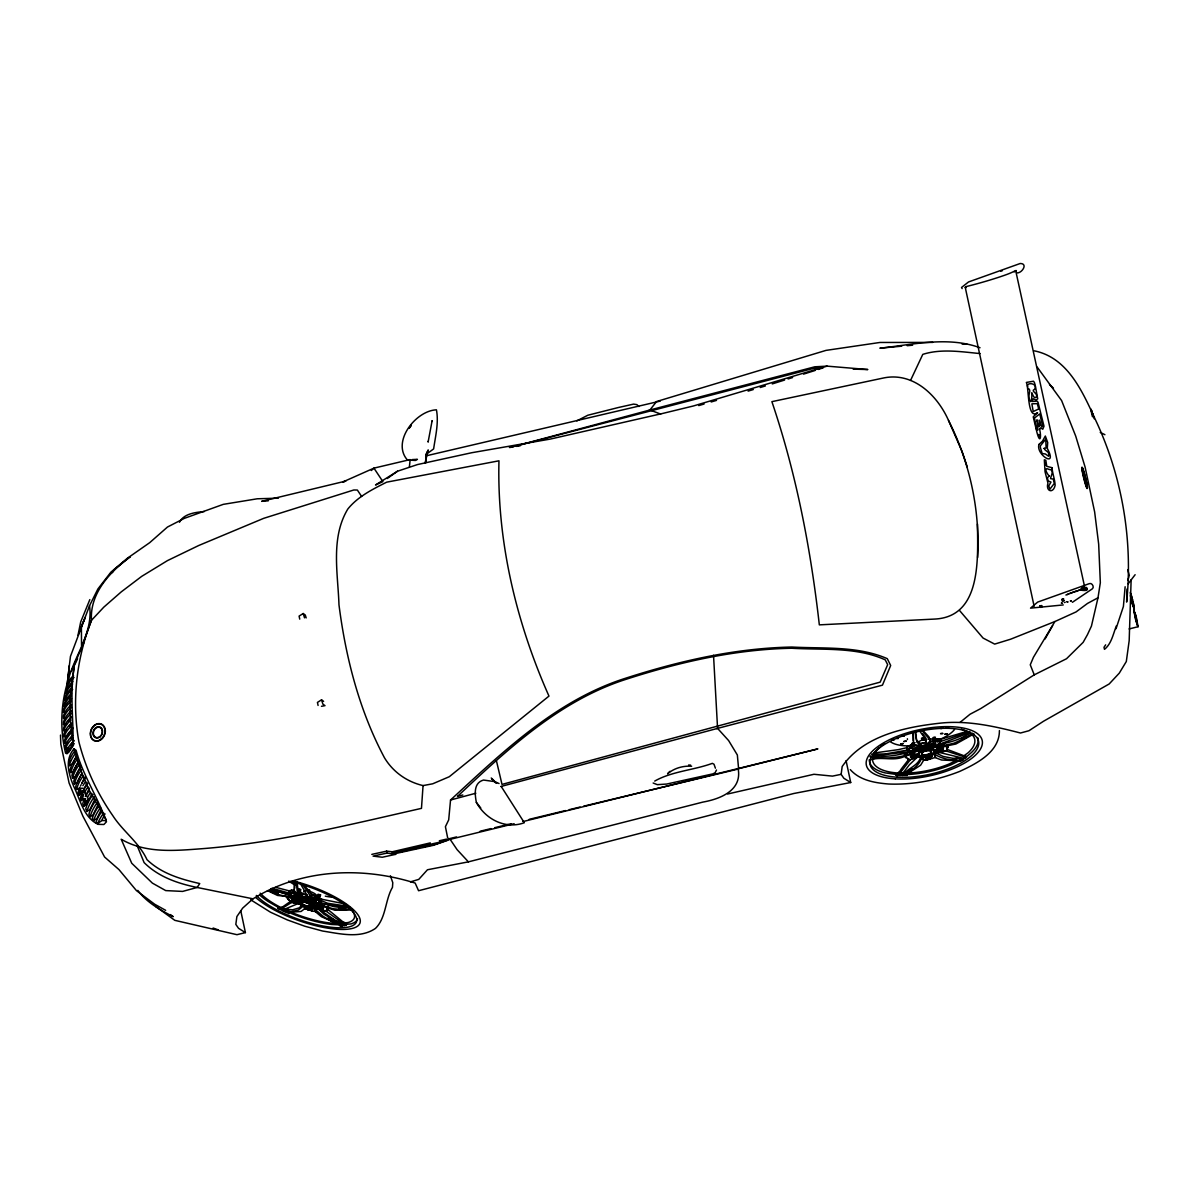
<?xml version="1.0" encoding="UTF-8"?>
<svg xmlns="http://www.w3.org/2000/svg" width="1198" height="1198" viewBox="0 0 1198 1198"><rect width="100%" height="100%" fill="white"/><g stroke="black" fill="none" stroke-linecap="round" stroke-linejoin="round"><path stroke-width="1.5" d="M977.628 557.534C980.099 510.228 969.916 462.653 948.502 420.408C937.48 395.415 913.34 371.874 883.765 377.939L771.886 401.659C796.37 473.899 810.776 549.163 819.327 624.862L934.994 619.052C981.986 616.566 977.688 557.504 977.463 524.005M929.678 758.783C935.488 756.956 921.277 763.74 921.996 757.331C918.836 766.406 910.435 771.377 902.319 775.465L902.094 774.447L904.775 772.965C908.503 768.232 919.031 764.998 920.723 756.807M296.355 882.192L297.194 891.327L301.986 896.044L306.943 897.317L310.582 896.239L327.698 903.277L347.135 906.152M1127.004 589.012L1126.644 602.085C1132.904 541.451 1122.571 479.26 1097.278 423.688C1083.846 394.996 1069.395 357.947 1034.278 350.834M294.753 888.242L294.903 883.989M297.014 881.938L297.958 889.201L302.72 893.993L307.661 895.28M913.146 740.693L913.086 731.993M1129.1 628.935L1138.07 626.719L1136.303 617.09M423.059 785.589L432.688 783.806L449.28 776.723L548.969 696.098C516.323 622.631 496.841 541.406 498.967 460.811L386.684 482.165C372.653 489.248 357.858 496.556 347.809 509.045C330.468 537.782 337.926 573.213 338.974 604.81C345.758 657.747 359.295 710.489 384.483 757.795C393.109 772.081 406.931 781.8 423.059 785.589L421.471 808.365C348.169 824.973 274.791 843.332 199.617 848.888C173.171 850.88 145.108 853.186 121.193 839.244L131.735 863.249L152.386 883.121L165.713 890.593L182.605 891.417L197.131 887.463L253.018 898.829C301.342 868.82 361.841 866.304 415.167 883.076L418.566 890.728L793.735 793.51L850.715 782.534L846.073 760.64M68.196 680.704L69.334 665.789L66.893 686.978M409.387 466.995L410.09 460.092M79.128 789.557L80.221 791.953A25.443 10.857 76.6 0 1 84.624 790.994L83.396 788.374A25.443 10.857 76.6 0 0 78.993 789.332M425.38 463.132L426.473 453.458L428.285 449.954L426.563 453.548L425.395 463.147L427.252 452.799M67.417 682.066L70.442 656.444L89.521 605.724L97.892 588.967L110.905 572.15L127.198 558.373L149.705 542.664L167.48 527.03L184.387 518.345L223.277 504.358L257.256 498.787L278.43 498.158M73.932 667.511L70.068 700.021L70.427 720.717L73.093 744.871L67.058 753.752L65.59 753.228C59.975 729.911 60.559 704.738 67.762 681.737C74.006 655.98 93.504 632.993 89.521 605.724M716.733 728.609L882.447 685.166L890.683 665.489L887.269 658.66C857.528 645.707 823.595 648.792 791.908 647.04C734.104 648.223 677.334 661.356 622.571 679.206C554.719 701.729 502.037 752.599 450.538 800.009L448.696 819.881L445.416 826.695L447.603 837.582L448.98 839.618L514.152 823.715M850.715 782.534L843.841 778.251L841.146 774.342L842.179 766.51C863.369 735.827 904.595 727.126 939.561 723.233C966.831 720.073 994.205 726.168 1020.486 733.011L1028.947 730.735L1043.533 721.241L1109.183 683.968L1119.291 673.126L1126.315 661.521L1129.175 640.675L1131.137 579.772M428.225 441.253L428.105 442.107L432.134 420.633L431.924 421.471M907.889 758.319L908.384 759.083L904.67 756.372L911.364 753.542L912.801 751.446L911.963 753.991L904.67 756.372C893.573 761.838 880.8 755.818 869.658 760.176M960.092 722.349L970.051 714.233L980.638 708.647L1034.248 674.848L1066.505 658.75L1083.142 642.353L1087.47 634.626L1091.438 626.105L1097.997 597.772L1100.333 582.722L1098.671 544.132L1094.643 511.935L1085.074 466.98L1075.714 436.117L1061.623 400.596L1037.198 367.112M267.454 890.623L277.547 895.445L293.211 897.167L288.239 892.854L271.931 888.242M287.805 899.219L289.167 900.162L286.232 897.122L293.031 898.5L293.81 896.853L270.943 889.096M871.665 754.216L885.562 753.901L907.68 750.053L915.302 745.47L920.977 746.534L920.663 743.823L916.455 740.035L915.931 736.95M1125.132 586.75L1123.395 606.502L1116.012 628.77M78.229 761.928L73.632 771.332L70.892 772.351A91.018 37.452 -20 0 1 77.436 758.978M80.805 765.956L75.444 776.933L72.704 777.966A91.018 37.378 -20.2 0 1 79.233 764.594L79.981 763.605M81.883 773.279L77.286 782.683L74.546 783.717A91.018 37.333 -20.2 0 1 81.09 770.344L81.838 769.356M79.427 788.149L76.702 789.242A91.018 36.344 -21.9 0 1 83.246 775.855M869.269 759.772A55.467 22.148 -12 0 0 885.232 772.89L895.775 774.372L896.733 775.495L901.166 775.48L901.225 772.995L904.775 772.965M901.166 775.48L909.402 764.743L917.324 757.211L920.094 757.286L918.102 756.582A4.328 1.737 -12 0 0 914.763 754.53L914.014 754.68L914.134 752.688L915.826 751.356A4.328 1.737 -12 0 0 920.843 748.346L920.588 748.091A12.085 4.822 -12 0 1 928.046 746.249L928.031 746.564A4.328 1.737 -12 0 0 934.47 746.743L937.764 747.597L937.839 748.81A4.328 1.737 -12 0 0 936.806 751.94L935.878 753.287M81.764 793.675L79.083 794.858A91.018 34.967 -24.2 0 1 80.82 789.737M84.055 799.081L81.419 800.339A91.018 33.724 -26.1 0 1 83.785 793.915M73.557 675.597A91.063 37.707 4.3 0 0 67.717 682.815L66.923 686.349L67.417 685.331A91.063 37.662 4.2 0 1 73.258 678.113L74.066 677.439M91.976 793.63L86.615 804.607L83.995 805.925A91.018 32.84 -27.5 0 1 85.747 800.848M95.046 798.916L89.685 809.893L87.065 811.226A91.018 32.825 -27.5 0 1 93.609 797.838L94.343 796.82M96.169 799.979L95.436 800.998A91.018 32.795 -27.5 0 0 88.907 814.37L90.209 816.647A91.018 32.78 -27.6 0 1 96.753 803.274L97.487 802.256M913.7 752.838L914.823 750.712A4.043 1.617 -12 0 1 913.43 748.495L914.119 748.076A4.043 1.617 -12 0 1 920.094 747.537L928.21 745.53A4.043 1.617 -12 0 1 933.437 743.284L934.335 743.314A4.043 1.617 -12 0 1 934.979 745.71L938.858 748.316A4.043 1.617 -12 0 0 935.593 750.277A4.043 1.617 -12 0 0 937.764 751.61L935.174 753.677M77.046 754.845L72.614 763.935L69.349 765.327A91.048 37.707 -19.6 0 1 75.579 753.228L76.328 752.254M283.102 910.854L283.716 908.788L287.146 910.36L283.462 909.836L283.102 910.854L278.101 908.488L278.46 907.455L281.425 907.74L290.934 901.076M112.342 572.614L114.214 569.529L130.297 556.666C110.141 571.731 89.715 593.16 91.452 620.339C76.417 658.78 71.64 701.13 78.888 741.847C85.627 768.232 97.173 793.256 112.747 815.583C122.9 831.352 139.043 842.434 146.98 859.655C161.505 873.627 180.778 879.197 199.752 883.57L197.131 887.463C177.753 883.48 158.54 876.936 144.104 862.59L137.306 846.013M66.519 724.206L63.629 724.416A91.018 35.985 -0.7 0 1 70.772 713.933L71.581 713.229M870.362 756.118L870.572 757.151L875.468 755.803L875.259 752.823L873.986 752.614L874.27 753.392A52.128 20.815 -12 0 1 879.377 747.372M66.624 730.196L63.734 730.51A91.018 35.012 -3.2 0 1 70.877 720.028M72.793 727.875L67.148 736.171L64.258 736.515A91.018 34.727 -3.9 0 1 71.401 726.018M67.822 742.326L64.932 742.67A91.018 34.697 -4 0 1 72.09 732.188M68.66 748.076L65.605 748.69A91.018 34.607 -4.2 0 1 72.749 738.193M920.977 746.534L926.713 745.111L930.412 741.727L937.405 741.637L937.135 738.941L934.754 739.001L940.4 739.361L967.13 731.319L961.335 729.208M98.506 806.299A91.048 32.765 -27.6 0 0 92.291 818.444L93.609 820.72A91.048 32.735 -27.6 0 1 99.823 808.56L100.557 807.542M1034.144 606.323L965.244 287.355L966.442 286.517A188.116 75.175 -12.2 0 0 1000.03 276.828L1004.508 275.3A42.379 16.937 -12.2 0 0 1015.679 270.568L1084.415 585.882M310.731 896.928L311.735 894.112L321.753 899.249L320.195 901.525L310.731 896.928L307.182 897.991L301.656 896.568L296.146 893.169L293.989 890.384L294.304 882.986M430.307 842.898L392.285 851.778L392.54 852.961L395.849 853.485L392.285 851.778L386.64 851.149L371.799 854.384M1016.293 270.553L1016.278 270.643A36.404 14.541 -12.2 0 1 1014.242 271.886M927.731 759.622L923.703 760.176L920.588 765.237L906.961 774.043L905.059 773.953L904.625 771.901L906.601 771.946L912.277 768.817M935.353 741.817L935.099 739.121L933.152 738.717L933.751 741.532M69.199 765.971L68.975 761.643A91.063 38.081 -18.9 0 1 74.815 750.832M873.731 755.189L873.357 756.447L873.147 755.414C885.876 757.645 898.71 755.264 910.914 751.49L911.513 750.337M1039.804 605.769L1041.676 605.844M1041.706 606.877L1040.119 607.281L1041.751 606.622M1062.012 599.479C1064.603 599.494 1062.252 599.554 1062.97 599.225M282.204 906.766L281.485 908.803L278.101 908.488M293.81 896.853L288.239 892.854L289.841 890.623M291.144 890.384C295.996 891.072 289.751 888.841 290.425 892.42L296.146 893.169M344.784 924.751L342.224 926.069L340.217 925.964L340.576 924.946L331.756 924.482A55.467 17.057 19.6 0 1 291.893 913.685L289.347 912.532L288.988 913.55L284.226 911.379L284.585 910.345M293.031 898.5L294.034 895.685M294.349 897.317L295.337 894.517A3.205 0.988 19.6 0 1 295.067 894.187M294.468 898.38L294.573 899.758A4.043 1.243 19.6 0 1 298.616 901.72A4.043 1.243 19.6 0 1 297.988 903.052L305.026 906.452A4.328 1.333 19.6 0 1 311.854 908.219L317.919 907.904L315.568 908.279M297.988 903.052L301.402 904.625M301.057 898.29A4.043 1.243 19.6 0 0 300.728 897.227L308.65 898.994A4.043 1.243 19.6 0 1 313.681 899.533L314.535 899.953A4.043 1.243 19.6 0 1 315.194 902.169L315.104 902.423A4.043 1.243 19.6 0 1 314.355 902.394M301.656 896.568L302.66 893.753L298.527 891.207M302.136 905.299L305.131 906.512L302.24 905.044M308.545 899.578A4.043 1.243 19.6 0 1 308.56 899.249L308.65 898.994M314.864 908.578L312.304 908.369L314.954 908.324M315.928 906.841A4.043 1.243 19.6 0 1 318.848 906.017L315.194 902.169M320.195 901.525L317.35 902.918L319.986 905.448L320.974 902.633M320.525 907.919L321.513 905.119M328.716 907.185L325.676 911.304L318.413 908.773L314.52 908.923L315.403 911.678L321.363 916.695L342.613 926.024M342.972 924.991L324.074 914.299L318.668 909.267M341.685 924.407L341.31 925.425L332.849 922.056L323.31 916.44L314.52 908.923M357.573 918.626A55.467 17.057 19.6 0 1 350.864 923.943L345.863 924.287L326.68 908.488M345.863 924.287L344.006 925.335L337.462 921.891L318.413 908.773M342.942 923.224L344.425 925.784L346.477 924.527M1116.371 625.85C1113.212 633.862 1111.504 643.79 1104.481 649.346L1104.002 647.279L1105.664 644.838M82.707 644.359L91.452 620.339L103.807 607.146L121.238 591.887L141.708 576.358L167.421 560.634L198.748 545.494L263.71 518.33L353.814 489.982L357.363 490.042L361.631 496.466M102.384 810.702L101.65 811.72A91.063 32.675 -27.7 0 0 96.319 821.334L95.87 822.547L97.637 823.61A91.063 32.601 -27.8 0 1 102.968 813.996L103.702 812.978M87.379 800.564L88.083 798.677L86.855 796.056L85.283 796.4L86.181 794.618L84.579 791.938A26.356 11.231 76.6 0 0 81.479 792.372A25.008 10.662 76.6 0 0 80.536 792.971L82.003 795.397A22.178 9.449 76.6 0 1 83.186 794.753L82.452 797.014L83.68 799.635L85.657 798.722L84.354 801.073L85.927 803.768A65.051 27.719 76.7 0 0 86.78 801.986L87.559 800.129L86.99 801.522M1127.752 580.161L1128.845 577.391M874.495 758.499L874.45 755.504M73.947 741.053L73.153 741.772A91.048 34.487 -4.5 0 0 66.354 751.206L67.073 752.733A91.063 34.203 -5.2 0 1 73.437 744.347M84.249 641.694L71.371 671.374M716.479 769.985L715.221 772.605L713.02 773.848L666.717 784.046L657.313 784.66L653.15 783.013M969.841 731.529L940.834 741.412L937.195 745.411L939.891 747.058L939.741 744.347L938.348 743.688M179.445 522.268C183.743 513.568 195.858 512.265 204.319 511.561M913.505 753.257L914.823 750.712M910.555 380.41L922.789 354.368C941.149 348.528 961.17 351.763 980.039 353.575M89.82 599.629L80.7 621.957L78.005 635.165L85.283 617.255L81.389 626.329L81.539 645.782M77.615 658.75L73.602 667.061L74.156 667.78C69.739 693.447 73.527 719.249 73.093 744.871L74.231 743.554M73.947 748.84C64.333 760.131 68.84 774.417 73.782 786.547C80.326 799.605 83.561 817.5 98.071 824.329L103.912 824.494L106.472 821.768C98.071 797.569 82.857 775.405 76.073 750.233L73.947 748.84L81.194 771.392L89.281 790.47L106.308 819.851M81.719 783.432L84.788 777.173M82.527 792.103L87.125 782.698M86.346 794.379L89.416 788.104M98.236 804.247L93.04 814.88L90.194 816.736M101.336 809.474L96.993 818.369L93.594 820.765M97.577 823.79L101.74 820.525L104.99 813.846M901.839 736.246L904.31 736.036L902.828 735.737M912.606 744.617L913.475 743.958M1097.997 597.772L1087.499 603.433L1076.059 611.923L1054.899 621.537L1033.455 657.253L1030.265 664.8L1034.248 674.848M1045.06 638.968L1052.623 625.641M510.588 447.378L649.915 410.001L656.579 401.525L826.006 350.385L879.931 342.463L932.733 342.403M294.543 899.024L296.43 898.186A4.328 1.333 19.6 0 0 301.237 898.006L300.983 897.691A12.085 3.714 19.6 0 1 308.171 899.548L308.171 899.788A4.328 1.333 19.6 0 0 312.453 902.408M68.406 721.436L71.236 717.288M69.454 726.048L71.341 723.278M70.652 738.178L72.539 735.407M70.772 744.976L73.932 740.349M73.512 745.261L68.66 752.359L66.893 753.153M977.703 737.579A55.467 22.148 -12 0 1 970.889 753.018L965.888 757.376L946.061 750.936C936.566 752.224 926.593 755.219 945.731 751.116L947.348 749.109L946.914 747.058M93.025 794.544L92.291 795.562A91.018 32.825 -27.5 0 0 85.747 808.95L86.99 811.585M87.694 783.612L86.96 784.615A91.018 34.233 -25.3 0 0 84.234 788.823M937.195 745.411L940.175 746.399L947.798 745.68L947.423 747.777L947.798 745.68L955.869 744.018L973.974 733.865M85.372 778.131L84.624 779.134A91.018 35.521 -23.3 0 0 81.898 783.312M81.06 766.945L80.311 767.933A91.018 37.348 -20.2 0 0 73.782 781.306L74.486 784.091M77.406 755.594L76.657 756.567A91.018 37.512 -19.9 0 0 70.128 769.955L70.832 772.725M938.199 752.164L964.749 758.604L966.516 757.331M1128.202 583.77L1135.12 574.711M317.5 899.983L318.488 897.167M917.324 757.211L910.255 759.802L899.503 773.833L895.984 775.391M908.818 758.993C905.868 763.62 900.866 768.712 898.844 773.01L895.775 774.372M320.001 899.144L319.147 898.23M315.508 899.204L316.512 896.389M946.705 746.234L946.824 744.961M946.615 748.72L946.839 749.559L947.947 747.342L947.513 745.291M313.951 898.26L314.954 895.445M892.001 739.795L894.307 739.75L893.169 739.376M300.968 904.79L298.347 903.606L303.379 906.047L298.392 910.016L291.998 911.528L284.226 911.379M654.722 781.081C671.928 771.287 693.657 770.209 712.361 763.351L714.008 764.249L715.401 768.173M302.6 904.67L299.141 907.874L292.612 909.806L287.595 909.342L286.861 911.393L288.703 912.307L301.087 911.468L304.711 908.683L312.468 910.929L304.711 908.683M668.14 773.01L669.981 771.317M907.081 747.238L906.841 749.843L915.257 744.782L921.097 745.875L926.234 744.602L930.052 741.113L940.834 741.412L940.4 739.361L936.806 738.822M371.305 470.529L373.941 468.133L410.18 459.583M253.018 898.829L242.625 908.159L236.875 916.56L235.826 924.392L238.522 928.3L245.41 932.598L240.753 910.705M940.834 741.412L937.405 741.637M72.599 728.893L71.805 729.597A91.018 34.712 -4 0 0 64.647 740.094L64.857 743M911.408 747.747L910.465 745.231L914.703 742.655M71.64 716.763L70.832 717.467A91.018 35.446 -2.1 0 0 63.689 727.965L63.644 730.84M410.465 881.863L418.776 879.377L427.461 869.763L468.403 861.856L702.897 802.091C720.058 799.006 742.251 790.575 738.163 768.802L817.89 748.885L523.197 821.514M71.536 710.684L70.727 711.372A91.018 36.344 0.3 0 0 63.584 721.87L63.539 724.745M71.476 707.284L70.667 707.973A91.018 36.779 1.5 0 0 63.524 718.471L63.479 715.91A91.018 37.078 2.4 0 1 70.622 705.427L71.431 704.738M667.586 773.863C674.055 768.143 683.1 765.642 691.65 766.241M909.626 748.525L909.027 745.71L906.407 747.792L898.23 749.663L875.259 752.823M71.536 698.659L70.727 699.347A91.018 37.542 3.8 0 0 63.584 709.83L63.404 712.361A91.018 37.452 3.5 0 1 70.562 701.878L71.371 701.189M72.644 689.314L71.85 689.988A91.018 37.572 3.9 0 0 64.692 700.471L64.992 697.97A91.018 37.587 3.9 0 1 72.15 687.472M910.465 745.231L908.683 745.995M912.472 746.803L911.873 743.988M935.728 752.868L943.185 756.432L953.114 758.364L959.628 757.99L961.53 759.951L960.077 760.88L941.613 760.026L935.009 757.555L934.68 754.201C943.021 759.712 953.129 760.565 962.863 759.951L962.653 758.933L964.54 757.57L964.749 758.604M929.813 738.911L930.412 741.727M68.81 762.168L70.487 760.94M576.822 420.887L587.859 415.227L618.363 407.515L633.577 404.115L636.857 404.625L638.893 406.511M326.949 909.222L327.952 907.59L327.443 910.39L325.676 911.304M947.304 749.454L964.001 755.743L968.044 752.838A52.128 20.815 -12 0 0 973.135 735.842L970.979 734.075M962.863 759.951L960.362 761.284L959.853 759.846M387.283 478.511L397.511 471.218L417.533 464.554L471.668 452.739L550.421 439.052L662.165 413.565L693.357 405.987L827.084 366.139L867.831 369.538L853.156 369.134M970.245 732.891C961.38 739.121 950.104 742.595 939.292 744.243M934.14 754.605L936.342 753.063M1016.982 272.889C1021.954 273.384 1028.348 263.41 1020.187 263.5L968.523 281.964L961.545 287.46L962.144 288.613M1072.375 602.309L1092.247 588.892C1094.732 587.379 1092.007 582.363 1089.341 583.636L1037.678 602.085L1030.535 608.135L1063.27 604.93M904.235 754.336L911.364 751.176M934.53 754.096L935.309 753.437M295.771 897.152L294.379 898.635L295.442 900.252A4.328 1.333 19.6 0 1 298.706 903.382L298.272 903.442M972.626 733.311L964.525 738.477L953.997 743.209L940.175 746.399M306.179 617.913L305.265 615.038L303.184 613.526L299.096 616.101L299.74 619.141M323.61 701.354L321.528 699.842L317.44 702.417L318.084 705.457M397.511 471.218L375.528 484.98L382.896 481.641L373.941 468.133L343.077 481.866M907.38 738.747L907.455 739.57M923.808 738.597C925.904 736.785 919.6 737.923 921.981 738.941M948.561 727.77L946.255 727.83M935.084 738.013C937.061 735.707 929.933 738.297 933.991 738.357M934.006 746.803L934.47 746.519A2.681 1.063 -12 0 0 933.137 745.066A2.681 1.063 -12 0 0 929.753 746.773A2.681 1.063 -12 0 0 933.452 747.043M426.278 454.312L433.631 448.906C435.473 436.102 438.887 422.699 436.431 409.821C415.676 410.674 391.327 441.897 407.425 460.002L415.436 460.451L417.413 459.328L412.247 459.583M935.967 752.763L931.954 754.8A4.043 1.617 -12 0 1 930.502 757.226M291.683 902.364L281.485 908.803L283.387 909.701L298.497 903.442L291.728 902.558L288.778 899.713M319.986 905.448L334.946 910.24L352.736 909.986M326.515 909.791L327.982 909.237L327.833 907.844L317.35 902.918M961.26 738.926L965.648 736.71M962.398 734.075L966.726 731.918M956.558 760.341L949.325 763.92A52.128 20.815 -12 0 1 910.495 772.935L906.826 772.965M321.034 901.3L318.099 902.738L340.112 906.661L349.876 907.29M911.513 744.287L914.823 742.73M969.197 732.891L937.764 744.916M928.824 754.755A4.043 1.617 -12 0 1 932.014 755.069L934.665 753.856M935.084 739.735L935.818 738.777L933.092 739.78M448.591 839.708L435.428 844.261L422.894 846.986M1054.899 621.537L1010.588 639.223L994.669 644.105L983.064 638.055L959.418 610.351M1082.183 589.102L1078.679 590.225L1082.603 589.356M1076.089 591.468L1078.23 590.659L1074.561 591.707L1075.954 591.348M1080.177 589.94L1082.138 589.236M342.913 482.075L345.848 481.057L261.673 501.318L268.292 500.824M297.793 890.428L300.084 891.701M919.48 749.828A4.043 1.617 -12 0 0 920.154 747.792L928.27 745.785A4.043 1.617 -12 0 0 931.37 747.088M959.628 757.99L953.473 758.933M818.309 369.448L823.191 367.816M931.745 758.634L935.578 757.241L934.68 754.201M827.084 366.139L814.79 366.798L649.076 410.225M803.529 374.12L815.044 370.496M343.182 922.55L344.5 922.34M772.261 383.914L784.585 380.051M788.104 378.957L792.597 377.55M913.505 742.266L912.262 743.045L913.625 743.479M748.106 391.102L753.287 389.56M760.191 387.508L765.357 385.966M698.763 405.583L704.08 404.026M711.178 401.959L716.494 400.402M462.817 794.978L457.471 796.415C506.529 750.173 558.073 701.998 623.304 680.209C677.769 662.434 734.239 649.361 791.743 648.238C822.771 650.14 856.285 646.695 885.247 659.858L887.658 664.68L880.156 682.141L502.007 784.405L496.406 760.685M450.538 800.009L475.801 793.241M500.899 786.502L717.572 728.384L728.624 740.574L737.354 755.01L738.612 768.951L583.726 806.164M515.32 446.255L813.472 368.385L822.113 367.696M911.963 753.991L911.364 753.542C898.245 758.319 884.274 758.753 870.527 757.286L870.317 756.252M1040.942 607.461L1041.526 606.772M1065.232 602.205L1064.348 602.534M929.094 757.69L928.615 757.81A4.043 1.617 -12 0 1 924.512 756.657L919.66 756.807M245.41 932.598L236.964 934.695L174.803 920.334L155.695 906.452M1000.794 271.197L1002.112 270.883M449.28 838.69L456.558 836.923M480.173 831.217L491.075 828.582M494.699 827.698L511.052 823.745M529.216 819.342L565.561 810.552M569.2 809.683L580.102 807.048M426.488 455.749L660.263 401.09M439.352 840.786L446.599 839.094M326.74 910.555L327.728 907.74M392.54 852.961L396.029 852.826L395.565 854.369L392.54 852.961L447.633 840.352L433.272 845.354L395.849 853.485M727.62 794.004L813.936 774.282L832.46 776.124L841.146 774.342M387.059 853.066L373.072 856.106L382.282 857.244L395.565 854.369L387.059 853.066L386.64 851.149M401.405 851.658L408.563 850.101M412.157 849.322L419.315 847.765M291.698 890.264L288.973 890.803L275.735 887.344M288.239 892.854L296.31 892.555L301.986 896.044M288.838 893.438L290.695 893.079M898.2 738.582L896.823 738.522M67.642 682.95L69.469 682.605M321.468 706.311L324.987 705.652L322.906 704.154L321.528 699.842M509.39 447.528L512.969 446.959M516.548 446.39L520.142 445.821M1069.724 593.459L1074.157 591.857L1065.891 595.032M912.112 751.281L875.468 755.803M344.245 923.044L348.124 922.535A52.128 16.023 19.6 0 0 352.811 911.184M348.528 907.425L343.841 907.934L333.868 906.616L321.199 902.963M941.149 744.078L944.863 743.718M939.741 744.347L944.324 743.928M939.891 747.058L947.304 746.369M901.72 346.192L879.886 348.169C912.921 344.739 947.633 335.949 980.009 347.734M907.185 345.698L912.636 345.204M964.001 755.743L966.292 756.312M351.688 909.027L343.227 909.656L333.119 908.758L320.465 905.014M921.472 757.121L924.571 756.911A4.043 1.617 -12 0 1 926.878 755.234M933.527 738.837L929.618 739.061L928.884 736.8L922.34 729.807M904.55 771.946L905.418 771.946M898.844 773.01L898.156 773.01A52.128 20.815 -12 0 1 872.533 759.188M900.941 774.447L902.094 774.447M902.319 775.465L907.245 775.435L906.736 773.024L906.961 774.043M961.305 758.933L962.653 758.933M962.129 344.14L966.921 344.14M920.813 757.241L919.929 757.241L922.595 757.465L924.257 760.221M1138.07 626.719L1136.018 620.953M901.48 773.848L899.503 773.833L899.069 771.782M101.74 820.525L106.008 820.615M1063.225 600.453L1062.461 601.141M1040.673 606.233L1039.954 605.799L1041.766 605.574M338.974 908.249L345.518 908.533M688.61 765.013L690.602 765.103M336.833 923.388L330.154 923.044A52.128 16.023 19.6 0 1 292.686 912.891L289.137 911.274M345.503 904.026L321.753 899.249L311.315 894.187L305.49 886.715M966.157 287.595L965.244 287.355M910.255 759.802L907.755 758.918M300.728 897.227L308.56 899.249M312.259 911.079L316.152 911.633L315.239 908.788M299.964 890.024C303.603 890.399 296.67 887.448 298.871 889.605M292.656 897.841L278.355 894.636L268.232 890.578M293.39 895.79L270.568 889.41M905.883 757.765L905.448 756.732M302.66 893.753L306.808 894.816M906.841 749.843L912.801 751.446M295.262 884.229L293.81 883.315L295.457 883.48M308.305 890.324L309.878 890.369L307.002 889.5M319.222 894.906L320.794 894.966L318.039 894.247M935.039 745.98L937.974 747.208M660.697 414.074L649.915 410.001M318.743 908.668L324.718 910.75M213.109 928.031L218.216 929.873M346.117 925.56L326.215 911.274M335.71 921.487L328.147 917.833M932.149 755.189L931.715 755.01A4.328 1.737 -12 0 0 928.914 754.935M269.79 889.605L278.31 893.304M499.057 783.537L494.729 781.62L483.498 780.048C473.375 782.893 474.842 794.379 476.355 802.375L480.772 808.006M281.425 907.74L280.751 907.425A52.128 16.023 19.6 0 1 260.161 893.169M300.443 904.475L301.312 904.879M338.076 920.169L341.909 921.951M1100.258 432.418L1104.9 434.679M308.365 891.132L309.324 891.941M317.35 908.369L316.736 908.039A4.328 1.333 19.6 0 1 317.71 905.988L314.4 902.813A4.328 1.333 19.6 0 1 313.457 902.663M278.46 907.455L268.232 901.555A55.467 17.057 19.6 0 1 259.816 895.176M1063.764 598.985L1061.952 599.195L1062.431 599.779M298.467 891.387L302.72 893.993M315.104 902.423L318.848 906.017M170.341 914.583L173.186 916.68C160.188 909.941 146.62 902.394 137.785 890.384M250.682 899.788L270.478 912.202L287.25 919.884L304.741 926.204L322.636 931.041C339.603 933.616 359.954 938.992 375.453 928.42C386.16 918.072 385.127 899.773 392.465 887.359L392.779 882.671L390.383 875.738M1068.436 594.103L1067.178 594.567M850.295 769.625C859.879 780.452 875.004 782.908 888.616 784.016C912.906 784.975 937.18 780.287 959.748 771.392L960.197 771.183C976.64 763.545 999.626 751.985 999.402 730.585M921.097 745.875L916.904 742.176L915.497 731.723L913.355 732.218L913.595 742.835L915.302 745.47M1049.508 384.603L1053.461 388.152M491.225 777.981L496.631 783.282M328.566 905.793L328.282 906.572M522.852 821.004L523.99 822.187M468.403 861.856L457.097 849.652L449.834 838.9M925.74 739.346L926.713 745.111M922.445 733.715L925.695 737.743M476.355 802.375C485.579 819.312 505.541 829.66 524.335 822.726L501.198 786.442M310.582 896.239L303.094 885.247M1081.435 589.221C1095.376 584.998 1075.325 590.18 1086.766 589.087A1.917 0.764 -12.2 0 1 1085.822 589.745L1081.704 589.835M165.668 910.33L154.692 904.235L136.437 890.608L118.961 869.583L104.6 857.019L82.932 816.272L69.08 782.998L60.813 744.093L60.484 735.108M340.576 924.946L340.217 925.964M83.92 806.284L82.797 803.618A91.018 33.035 -27.2 0 1 84.549 798.542M303.019 905.643L305.026 909.012M1130.178 592.306L1132.05 598.072M1137.291 624.832L1135.719 614.918M300.159 883.181L306.104 893.633L307.182 897.991M293.435 892.974L294.438 890.159L292.866 890.563L292.417 893.259M1080.791 590C1082.453 582.423 1094.687 592.396 1080.836 590.15M948.502 420.408L962.009 451.317L967.31 467.07M76.642 789.617L75.714 786.891A91.018 36.958 -20.9 0 1 82.243 773.519M79.023 795.232L78.095 792.507A91.018 35.521 -23.3 0 1 79.817 787.371M81.344 800.713L80.416 797.988A91.018 34.233 -25.3 0 1 83.471 790.201M1131.137 595.121L1130.508 593.699L1130.972 598.072M1133.233 606.517L1134.012 607.94L1133.937 606.517M1132.799 605.185L1134.371 609.333L1132.994 601.755M1135.27 613.84L1134.042 611.085L1137.127 625.012M1028.019 388.437C1032.721 390.129 1025.802 396.298 1030.774 401.615C1032.062 398.739 1031.867 395.52 1031.748 392.749C1032.781 394.397 1034.114 399.982 1036.57 396.673C1037.962 393.273 1030.25 390.937 1034.488 389.41C1038.726 383.3 1025.832 381.488 1027.704 386.879M930.052 741.113L929.334 738.926L921.547 730.196L919.435 730.75L926.159 739.885L926.234 744.602M72.629 778.341L71.925 775.555A91.018 37.393 -20.1 0 1 78.469 762.183M303.184 613.526L304.562 617.839M1131.451 595.601L1132.529 599.884M1132.32 603.567L1132.919 606.038M1135.749 615.458L1133.697 609.692L1135.464 619.321M1093.624 416.739L1091.438 410.57L1091.722 413.31M1131.84 601.755L1132.35 604.106M1127.752 569.619L1129.385 575.998M1094.238 418.806L1091.079 409.162L1091.812 414.388M1132.604 599.704L1134.027 606.053M1131.212 599.689L1131.766 601.935M713.529 655.306L717.572 728.384M288.703 912.307L288.988 913.55M1092.052 414.927L1092.456 416.739M1131.376 599.884L1130.343 595.586M965.663 756.357L965.888 757.376L964.33 758.274L964.105 757.256M960.362 761.284L960.152 760.266L950.972 764.818A55.467 22.148 -12 0 1 909.641 774.402L907.021 774.417L907.245 775.435M940.52 746.519L941.104 749.319M938.858 748.316L938.798 748.061A4.043 1.617 -12 0 1 943.425 748.885L943.29 749.319A4.043 1.617 -12 0 1 939.636 751.176M917.144 756.447L924.631 756.762A4.328 1.737 -12 0 1 926.818 755.444M913.64 754.291L913.445 753.003M910.914 751.49L911.364 753.542M65.561 748.87L65.321 746.099A91.018 34.652 -4.1 0 1 72.464 735.617M327.144 908.204L327.279 909.387M64.168 736.83L63.973 733.925A91.018 34.742 -3.9 0 1 71.116 723.442M915.272 731.723L915.676 735.392M84.474 792.567A91.018 33.724 -26.1 0 1 87.948 786.966M71.431 693.477A91.018 37.557 3.9 0 0 64.273 703.975L63.973 706.491A91.018 37.557 3.9 0 1 71.131 695.993M72.838 681.617A91.048 37.632 4.1 0 0 66.055 691.006L65.755 693.507A91.048 37.602 4 0 1 72.539 684.118M87.828 796.79A91.018 32.84 -27.5 0 1 90.539 792.537M86.63 794.469A91.018 33.035 -27.2 0 1 89.341 790.246M82.902 785.678A91.018 34.967 -24.2 0 1 85.627 781.485M80.431 786.038A91.018 35.521 -23.3 0 1 81.135 784.69M954.521 729.507A35.281 14.091 -12 0 1 938.109 740.139M910.016 745.875A35.281 14.091 -12 0 1 890.578 741.847M918.297 742.311A6.814 2.725 -12 0 1 926.893 739.151M928.435 739.211A6.814 2.725 -12 0 1 930.636 739.93M880.53 746.384A52.128 20.815 -12 0 1 884.498 743.434M937.36 749.708A4.043 1.617 -12 0 1 935.863 749.439M942.976 746.863A4.043 1.617 -12 0 1 943.081 747.253M915.826 750.936A4.043 1.617 -12 0 1 914.883 750.966M910.645 757.286A4.043 1.617 -12 0 1 913.041 754.74A4.043 1.617 -12 0 1 918.132 754.875A4.043 1.617 -12 0 1 915.512 757.421M912.591 757.84A4.043 1.617 -12 0 1 911.094 757.57M918.581 751.416A7.982 3.19 -12 0 1 920.618 749.604M922.25 748.81A7.982 3.19 -12 0 1 924.137 748.151M926.159 747.672A7.982 3.19 -12 0 1 931.7 747.657M932.942 748.106A7.982 3.19 -12 0 1 933.721 748.75M917.773 753.931A4.043 1.617 -12 0 1 917.398 754.381M919.51 754.485A7.982 3.19 -12 0 1 925.305 748.63A7.982 3.19 -12 0 1 933.856 751.176M912.517 748.525A4.043 1.617 -12 0 1 912.292 748.166M930.576 746.818A8.116 3.235 -12 0 1 932.104 747.148M915.976 757.585A2.681 1.063 -12 0 0 915.796 755.863A2.681 1.063 -12 0 0 911.813 757.181L911.723 757.465A2.681 1.063 -12 0 0 915.407 757.825M942.062 746.953A3.205 1.288 -12 0 1 942.242 747.253M309.039 891.222A6.814 2.096 19.6 0 1 315.598 894.292A6.814 2.096 19.6 0 1 315.448 896.703M303.798 892.106A6.814 2.096 19.6 0 1 306.014 890.743M334.167 897.392A35.281 10.842 19.6 0 1 325.287 896.164M295.217 885.142A35.281 10.842 19.6 0 1 288.778 881.084M292.477 880.725A59.211 18.21 19.6 0 1 357.513 914.209A59.211 18.21 19.6 0 1 327.264 928.076A59.211 18.21 19.6 0 1 255.788 897.542M317.829 908.159A4.043 1.243 19.6 0 1 316.377 907.275M319.791 908.623A4.043 1.243 19.6 0 0 323.295 908.773L323.43 908.488A4.043 1.243 19.6 0 0 318.938 905.763M305.131 906.512A4.043 1.243 19.6 0 1 305.385 906.272M307.347 906.212A4.043 1.243 19.6 0 1 309.219 906.691M311.031 907.47A4.043 1.243 19.6 0 1 312.304 908.369M312.408 908.099A4.043 1.243 19.6 0 1 311.031 909.402M307.347 908.294A4.043 1.243 19.6 0 1 305.22 906.257M298.092 902.783A4.043 1.243 19.6 0 1 297.344 902.753M294.558 902.034A4.043 1.243 19.6 0 1 293.645 901.645M292.851 901.21A4.043 1.243 19.6 0 1 292.207 900.761L291.743 900.327A4.043 1.243 19.6 0 1 294.663 899.503M294.963 896.718A4.043 1.243 19.6 0 1 294.379 894.756L295.052 894.726A4.043 1.243 19.6 0 1 300.833 896.973M312.543 902.004A4.043 1.243 19.6 0 1 311.585 901.675M309.878 900.851A4.043 1.243 19.6 0 1 309.219 900.402M310.582 901.33A7.982 2.456 19.6 0 1 313.367 903.157M314.131 904.026A7.982 2.456 19.6 0 1 314.4 904.775M313.292 907.53A4.043 1.243 19.6 0 1 311.615 907.77M316.721 900.267A4.043 1.243 19.6 0 1 315.029 900.507M301.252 903.262A7.982 2.456 19.6 0 1 301.207 899.578A7.982 2.456 19.6 0 1 311.899 902.978A7.982 2.456 19.6 0 1 311.929 906.646M310.372 906.557A7.982 2.456 19.6 0 1 308.56 906.242M295.547 895.086A4.043 1.243 19.6 0 1 294.453 894.202M290.26 881.443A55.467 17.057 19.6 0 1 354.084 913.43A55.467 17.057 19.6 0 1 323.37 926.084A55.467 17.057 19.6 0 1 256.312 895.43M312.558 902.738A3.205 0.988 19.6 0 0 313.936 902.963L314.46 902.948A3.205 0.988 19.6 0 0 313.352 901.031A3.205 0.988 19.6 0 0 309.084 900.342A3.205 0.988 19.6 0 0 311.794 902.513A2.681 0.824 19.6 0 1 309.578 900.537A2.681 0.824 19.6 0 1 313.142 901.121A2.681 0.824 19.6 0 1 314.056 902.708L313.606 902.723A2.681 0.824 19.6 0 1 313.067 902.663M300.863 895.415A3.205 0.988 19.6 0 1 301.042 895.73M295.157 897.661A2.681 0.824 19.6 0 1 295.202 896.493A2.681 0.824 19.6 0 1 298.676 897.542A2.681 0.824 19.6 0 1 299.066 898.844L298.616 898.859A2.681 0.824 19.6 0 1 295.636 897.961M309.114 909.986A3.205 0.988 19.6 0 0 311.63 909.746A3.205 0.988 19.6 0 0 308.949 907.889A3.205 0.988 19.6 0 0 305.655 907.59L305.55 907.814A3.205 0.988 19.6 0 0 308.35 909.761M309.638 909.926A2.681 0.824 19.6 0 0 310.237 908.668A2.681 0.824 19.6 0 0 306.149 907.799L306.059 907.979A2.681 0.824 19.6 0 0 308.395 909.596M1087.125 486.298A10.947 0.839 76.1 0 1 1084.714 481.925A10.947 0.839 76.1 0 1 1081.809 467.34A10.947 0.839 76.1 0 1 1085.717 479.26M1086.316 481.94A10.947 0.839 76.1 0 1 1086.796 484.336M1083.007 471.114L1086.466 484.606L1083.007 471.114M1044.117 448.381C1044.956 451.451 1050.167 451.092 1048.624 456.273L1045.405 453.997L1042.155 453.518L1040.418 447.648L1040.328 445.896L1045.749 439.202L1046.109 447.857L1044.117 448.381M1039.565 429.273C1041.541 436.641 1040.164 444.713 1036.929 432.358L1033.23 416.814L1037.543 412.726C1027.105 420.363 1029.127 388.032 1026.342 382.432L1033.47 381.234L1034.398 382.476A52.832 43.188 -64 0 1 1035.761 388.002L1037.708 398.859L1035.985 400.042L1033.14 398.709L1032.317 401.495L1037.064 401.075L1038.037 402.303L1043.997 426.203L1042.769 429.243L1040.643 427.821A18.165 15.559 -55.9 0 0 1039.834 428.899L1039.565 429.273M1036.39 428.3L1036.614 429.797L1037.902 430.037L1036.929 419.779L1039.01 426.698L1039.819 425.08L1039.265 420.064L1040.912 425.53L1041.901 426.832L1042.679 426.353L1039.759 413.894L1034.473 418.012L1036.39 428.3M1049.163 475.92L1047.381 477.852L1048.16 480.982L1050.975 482.075L1048.759 485.894L1049.882 489.188L1054.285 483.438L1053.282 479.095L1050.571 478.631C1050.556 476.235 1055.228 469.661 1048.969 469.391C1042.934 466.366 1047.232 474.303 1049.163 475.92M1052.009 467.699C1052.488 473.854 1054.854 479.17 1055.139 485.31C1053.222 494.175 1045.42 491.195 1047.95 483.138L1045.045 471.742L1044.327 459.777L1045.809 460.257L1046.767 466.321L1052.009 467.699M1038.816 434.515L1039.505 436.506L1038.816 434.515M1044.926 462.787L1045.614 464.794L1044.926 462.787M1038.98 444.428C1035.521 454.686 1058.358 468.942 1047.277 448.351L1047.696 442.526L1045.33 436.027L1042.485 441.164L1038.98 444.428M1038.741 408.967L1033.215 411.543L1031.867 403.846L1037.258 403.591L1038.741 408.967M1082.917 471.548L1086.167 484.172L1082.917 471.548M1071.297 600.872L1070.293 600.842L1071.341 600.797M1062.267 600.707L1064.094 600.483L1062.267 600.707M911.319 757.211L911.199 757.555A3.205 1.288 -12 0 0 915.616 757.99A3.205 1.288 -12 0 0 916.395 755.668A3.205 1.288 -12 0 0 911.319 757.211M925.635 757.54L925.515 757.885A3.205 1.288 -12 0 0 929.947 758.319A3.205 1.288 -12 0 0 930.726 756.013A3.205 1.288 -12 0 0 925.635 757.54M926.144 757.51L926.039 757.795A2.681 1.063 -12 0 0 929.738 758.169A2.681 1.063 -12 0 0 930.382 756.238A2.681 1.063 -12 0 0 926.144 757.51M936.671 750.921L936.566 751.266A3.205 1.288 -12 0 0 940.984 751.7A3.205 1.288 -12 0 0 941.763 749.379A3.205 1.288 -12 0 0 936.671 750.921M937.18 750.891L937.076 751.176A2.681 1.063 -12 0 0 940.774 751.535A2.681 1.063 -12 0 0 941.418 749.604A2.681 1.063 -12 0 0 937.18 750.891M291.788 900.911L291.683 901.136A3.205 0.988 19.6 0 0 295.966 903.472A3.205 0.988 19.6 0 0 296.685 901.959A3.205 0.988 19.6 0 0 291.788 900.911M292.267 901.121L292.177 901.3A2.681 0.824 19.6 0 0 295.756 903.247A2.681 0.824 19.6 0 0 296.37 901.989A2.681 0.824 19.6 0 0 292.267 901.121M316.257 907.215L316.137 907.44A3.205 0.988 19.6 0 0 320.435 909.776A3.205 0.988 19.6 0 0 321.154 908.264A3.205 0.988 19.6 0 0 316.257 907.215M316.736 907.425L316.646 907.605A2.681 0.824 19.6 0 0 320.225 909.552A2.681 0.824 19.6 0 0 320.824 908.294A2.681 0.824 19.6 0 0 316.736 907.425M900.671 743.898L903.127 743.569L900.671 743.898M903.816 741.502L906.272 741.158L903.816 741.502M921.771 739.885L924.676 739.645L921.771 739.885M940.759 728.474L943.215 728.129L940.759 728.474M940.535 733.67L942.991 733.461L940.685 733.52M944.967 734.179L947.423 733.835L944.967 734.179M409.102 428.3L411.333 425.185L409.102 428.3M1067.882 601.456L1067.882 601.456M317.425 895.43L320.225 896.538L317.425 895.43M926.114 742.296L920.378 743.718L926.114 742.296M918.926 750.367L918.462 750.652A2.681 1.063 -12 0 1 914.284 750.787A2.681 1.063 -12 0 1 917.383 748.93A2.681 1.063 -12 0 1 918.926 750.367M919.345 750.427L918.791 750.757A3.205 1.288 -12 0 1 913.775 750.936A3.205 1.288 -12 0 1 917.488 748.69A3.205 1.288 -12 0 1 919.345 750.427M934.889 746.579L934.335 746.908A3.205 1.288 -12 0 1 929.319 747.073A3.205 1.288 -12 0 1 933.032 744.842A3.205 1.288 -12 0 1 934.889 746.579M1061.458 603.073L1062.386 603.328L1061.458 603.073M925.68 750.861L924.482 751.236A4.852 1.947 -12 0 0 923.388 754.725A4.852 1.947 -12 0 0 931.071 752.374A4.852 1.947 -12 0 0 925.68 750.861M1066.894 601.71L1067.822 601.95L1066.894 601.71M299.47 899.069L298.931 899.099A3.205 0.988 19.6 0 1 294.079 896.988A3.205 0.988 19.6 0 1 297.643 896.853A3.205 0.988 19.6 0 1 299.47 899.069M287.595 909.342L288.344 909.716L287.595 909.342M305.34 902.304L304.202 902.064A4.852 1.498 19.6 0 0 303.184 904.37A4.852 1.498 19.6 0 0 310.596 905.928A4.852 1.498 19.6 0 0 305.34 902.304M495.523 782.608L492.019 778.925L495.508 782.608M102.219 730.361L101.8 729.178A5.436 4.313 -67.3 0 0 94.223 729.986A5.436 4.313 -67.3 0 0 96.933 737.683A5.436 4.313 -67.3 0 0 102.219 730.361M895.25 778.85A59.211 23.646 -12 0 0 982.42 742.505A59.211 23.646 -12 0 0 895.205 737.129A59.211 23.646 -12 0 0 895.25 778.85M897.092 777.202A55.467 22.148 -12 0 0 978.751 743.164A55.467 22.148 -12 0 0 897.047 738.133A55.467 22.148 -12 0 0 897.092 777.202M921.861 756.163A8.116 3.235 -12 0 0 934.395 751.55A8.116 3.235 -12 0 0 923.149 750.248A8.116 3.235 -12 0 0 921.861 756.163M922.056 756.208A7.832 3.13 -12 0 0 934.155 751.76A7.832 3.13 -12 0 0 923.299 750.487A7.832 3.13 -12 0 0 922.056 756.208M923.957 755.099A5.196 2.082 -12 0 0 931.61 751.91A5.196 2.082 -12 0 0 923.943 751.446A5.196 2.082 -12 0 0 923.957 755.099M300.264 903.906A8.116 2.486 19.6 0 0 313.382 907.29A8.116 2.486 19.6 0 0 304.816 901.076A8.116 2.486 19.6 0 0 300.264 903.906M300.413 904.086A7.832 2.411 19.6 0 0 313.067 907.35A7.832 2.411 19.6 0 0 304.801 901.345A7.832 2.411 19.6 0 0 300.413 904.086M302.675 904.385A5.196 1.602 19.6 0 0 310.881 906.182A5.196 1.602 19.6 0 0 304.726 902.199A5.196 1.602 19.6 0 0 302.675 904.385M101.411 739.391A9.075 7.203 -67.3 0 0 101.8 724.236A9.075 7.203 -67.3 0 0 90.344 733.595A9.075 7.203 -67.3 0 0 101.411 739.391M101.186 739.106A8.775 6.963 -67.3 0 0 101.545 724.476A8.775 6.963 -67.3 0 0 90.479 733.505A8.775 6.963 -67.3 0 0 101.186 739.106M99.973 736.875A5.825 4.627 -67.3 0 0 100.318 727.141A5.825 4.627 -67.3 0 0 92.92 733.071A5.825 4.627 -67.3 0 0 99.973 736.875M1082.558 471.563A10.572 0.809 76.1 0 0 1087.155 487.975A10.572 0.809 76.1 0 0 1084.564 473.884A10.572 0.809 76.1 0 0 1082.558 471.563"/></g></svg>
